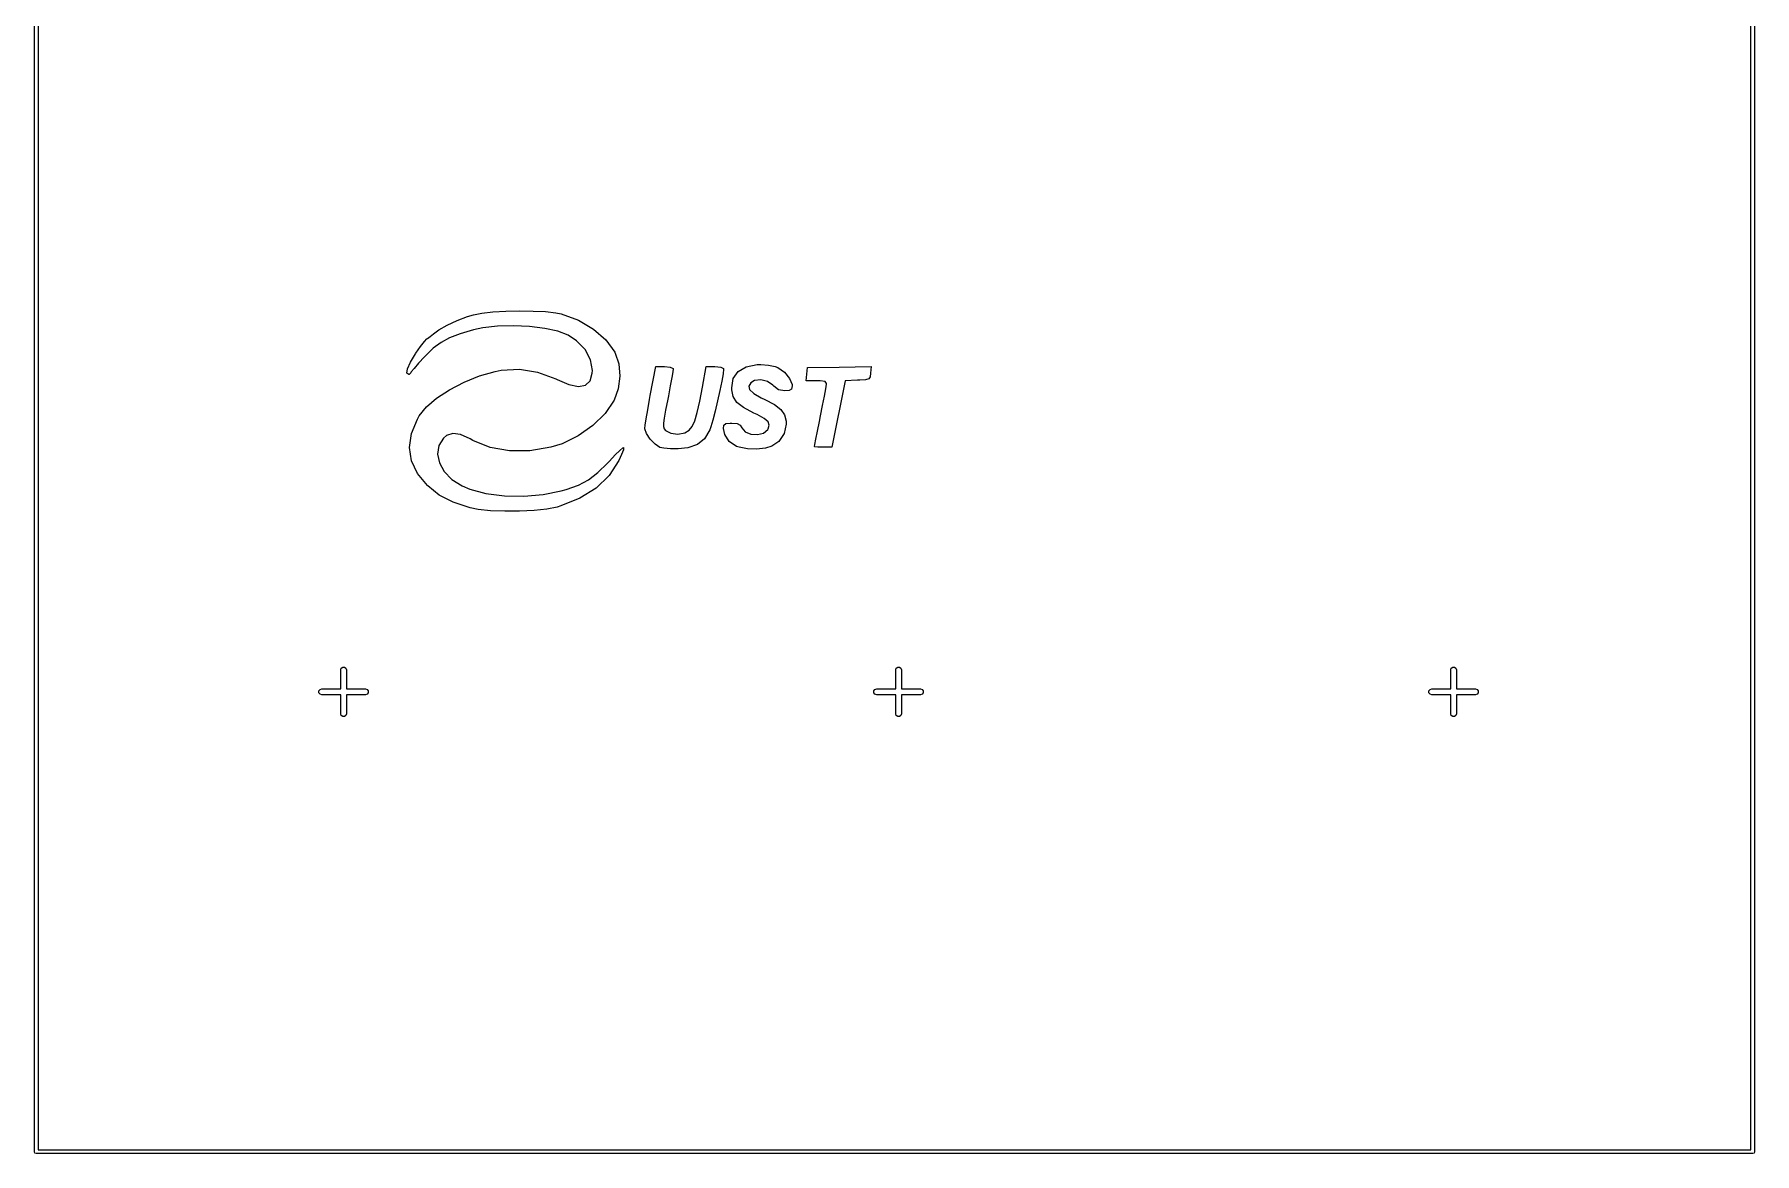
# Model space of a CAD drawing. Extents: x 0 to 3.94, y 0 to 3.07.
# Drawn here: x -0.003 to 2.353, y 0.003 to 1.535 of the extents above; entities that cross this region are included whole.
import ezdxf

# ---------------------------------------------------------------- set-up
doc = ezdxf.new("R2010")
doc.units = 0
doc.header["$MEASUREMENT"] = 0
doc.layers.add('BLACK', color=7, linetype='CONTINUOUS')

msp = doc.modelspace()

# ---------------------------------------------------------------- linework, layer by layer
at = {"layer": 'BLACK', "linetype": 'CONTINUOUS'}
for p, q in [((-0.0025, 0.0059), (-0.0025, 3.065)), ((0.0025, 3.0625), (0.0025, 0.0084)), ((2.3475, 0.0084), (2.3475, 3.0625)), ((2.3525, 3.065), (2.3525, 0.0059)), ((0.6099, 1.1538), (0.6252, 1.1555)), ((0.6252, 1.1555), (0.643, 1.1565)), ((0.643, 1.1565), (0.6619, 1.1569)), ((0.6619, 1.1569), (0.6805, 1.1567)), ((0.6805, 1.1567), (0.6974, 1.1559)), ((0.6974, 1.1559), (0.7113, 1.1544)), ((0.7113, 1.1544), (0.7186, 1.1528)), ((0.5437, 1.1254), (0.5512, 1.1311)), ((0.5512, 1.1311), (0.5625, 1.1374)), ((0.5625, 1.1374), (0.5761, 1.1437)), ((0.5761, 1.1437), (0.5904, 1.1491)), ((0.5985, 1.1309), (0.5802, 1.1257)), ((0.5904, 1.1491), (0.5985, 1.1516)), ((0.5985, 1.1516), (0.6099, 1.1538)), ((0.6113, 1.1336), (0.5985, 1.1309)), ((0.6317, 1.1359), (0.6113, 1.1336)), ((0.6535, 1.1364), (0.6317, 1.1359)), ((0.6754, 1.1355), (0.6535, 1.1364)), ((0.6961, 1.1329), (0.6754, 1.1355)), ((0.7142, 1.129), (0.6961, 1.1329)), ((0.7186, 1.1528), (0.7422, 1.1441)), ((0.7422, 1.1441), (0.7628, 1.132)), ((0.7628, 1.132), (0.7796, 1.1173)), ((0.5199, 1.0992), (0.5261, 1.1081)), ((0.5261, 1.1081), (0.5314, 1.115)), ((0.5314, 1.115), (0.5349, 1.1188)), ((0.5349, 1.1188), (0.5355, 1.1191)), ((0.5355, 1.1191), (0.5395, 1.1217)), ((0.5395, 1.1217), (0.5437, 1.1254)), ((0.5543, 1.1139), (0.5436, 1.1058)), ((0.566, 1.1203), (0.5543, 1.1139)), ((0.5802, 1.1257), (0.566, 1.1203)), ((0.7282, 1.1237), (0.7142, 1.129)), ((0.7398, 1.1161), (0.7282, 1.1237)), ((0.7514, 1.104), (0.7398, 1.1161)), ((0.7796, 1.1173), (0.7919, 1.1003)), ((0.5082, 1.0775), (0.5122, 1.0866)), ((0.5122, 1.0866), (0.5194, 1.0984)), ((0.5235, 1.0854), (0.5173, 1.0782)), ((0.5194, 1.0984), (0.5199, 1.0992)), ((0.5315, 1.094), (0.5235, 1.0854)), ((0.5326, 1.0951), (0.5315, 1.094)), ((0.5436, 1.1058), (0.5326, 1.0951)), ((0.7588, 1.0901), (0.7514, 1.104)), ((0.7615, 1.0754), (0.7588, 1.0901)), ((0.7919, 1.1003), (0.7926, 1.0991)), ((0.7926, 1.0991), (0.7976, 1.0844)), ((0.7976, 1.0844), (0.799, 1.0675)), ((0.9719, 1.0805), (0.9869, 1.0834)), ((0.9869, 1.0834), (0.9921, 1.0835)), ((0.9921, 1.0835), (1.0024, 1.0828)), ((0.5074, 1.0717), (0.5082, 1.0775)), ((0.5101, 1.0697), (0.5074, 1.0717)), ((0.5107, 1.0698), (0.5101, 1.0697)), ((0.5128, 1.072), (0.5107, 1.0698)), ((0.5135, 1.0734), (0.5128, 1.072)), ((0.5173, 1.0782), (0.5135, 1.0734)), ((0.5857, 1.0594), (0.6069, 1.0679)), ((0.6069, 1.0679), (0.6283, 1.0741)), ((0.6283, 1.0741), (0.6365, 1.0757)), ((0.6365, 1.0757), (0.6614, 1.0773)), ((0.6614, 1.0773), (0.6863, 1.0733)), ((0.6863, 1.0733), (0.7113, 1.0638)), ((0.7113, 1.0638), (0.7131, 1.0629)), ((0.7131, 1.0629), (0.7292, 1.0561)), ((0.752, 1.0554), (0.7584, 1.0614)), ((0.7584, 1.0614), (0.7613, 1.0715)), ((0.7613, 1.0715), (0.7615, 1.0754)), ((0.799, 1.0675), (0.7968, 1.0503)), ((0.8407, 1.0412), (0.8481, 1.0808)), ((0.8481, 1.0808), (0.86, 1.0808)), ((0.86, 1.0808), (0.8681, 1.0801)), ((0.8701, 1.0656), (0.868, 1.0542)), ((0.8681, 1.0801), (0.8718, 1.0781)), ((0.8715, 1.0737), (0.8701, 1.0656)), ((0.872, 1.0775), (0.8715, 1.0737)), ((0.8718, 1.0781), (0.872, 1.0775)), ((0.9121, 1.0525), (0.917, 1.0808)), ((0.917, 1.0808), (0.929, 1.0808)), ((0.929, 1.0808), (0.9374, 1.0801)), ((0.9386, 1.0606), (0.9359, 1.0478)), ((0.9374, 1.0801), (0.9409, 1.0779)), ((0.9404, 1.0708), (0.9386, 1.0606)), ((0.941, 1.077), (0.9404, 1.0708)), ((0.9409, 1.0779), (0.941, 1.077)), ((0.9521, 1.0515), (0.9543, 1.0645)), ((0.9543, 1.0645), (0.961, 1.0742)), ((0.961, 1.0742), (0.9719, 1.0805)), ((0.9832, 1.0615), (0.9782, 1.0583)), ((0.9921, 1.0627), (0.9832, 1.0615)), ((1.0013, 1.0605), (0.9921, 1.0627)), ((1.0085, 1.0551), (1.0013, 1.0605)), ((1.0024, 1.0828), (1.0117, 1.0809)), ((1.0117, 1.0809), (1.0155, 1.0795)), ((1.0155, 1.0795), (1.0245, 1.073)), ((1.0245, 1.073), (1.0314, 1.0646)), ((1.0314, 1.0646), (1.0348, 1.0561)), ((1.0539, 1.0614), (1.0557, 1.0794)), ((1.0679, 1.0614), (1.0539, 1.0614)), ((1.0557, 1.0794), (1.0994, 1.0801)), ((1.0733, 1.0613), (1.0679, 1.0614)), ((1.0799, 1.0601), (1.0733, 1.0613)), ((1.0819, 1.0577), (1.0799, 1.0601)), ((1.1075, 1.0612), (1.0894, 0.9703)), ((1.0994, 1.0801), (1.143, 1.0809)), ((1.1244, 1.062), (1.1075, 1.0612)), ((1.1275, 1.0622), (1.1244, 1.062)), ((1.1355, 1.0628), (1.1275, 1.0622)), ((1.1397, 1.0641), (1.1355, 1.0628)), ((1.1415, 1.0669), (1.1397, 1.0641)), ((1.1422, 1.0719), (1.1415, 1.0669)), ((1.143, 1.0809), (1.1422, 1.0719)), ((0.5341, 1.0254), (0.5482, 1.0375)), ((0.5482, 1.0375), (0.5658, 1.0491)), ((0.5658, 1.0491), (0.5857, 1.0594)), ((0.7292, 1.0561), (0.7422, 1.0536)), ((0.7422, 1.0536), (0.752, 1.0554)), ((0.7968, 1.0503), (0.7912, 1.0348)), ((0.8397, 1.0357), (0.8407, 1.0412)), ((0.8654, 1.0406), (0.8645, 1.036)), ((0.868, 1.0542), (0.8654, 1.0406)), ((0.9085, 1.0334), (0.9121, 1.0525)), ((0.9359, 1.0478), (0.9328, 1.0338)), ((0.9521, 1.0489), (0.9521, 1.0515)), ((0.9541, 1.0396), (0.9521, 1.0489)), ((0.9593, 1.0317), (0.9541, 1.0396)), ((0.9782, 1.0583), (0.9754, 1.0538)), ((0.9754, 1.0538), (0.9766, 1.0492)), ((0.9766, 1.0492), (0.9822, 1.0441)), ((0.9822, 1.0441), (0.9926, 1.0381)), ((0.9926, 1.0381), (0.9975, 1.0357)), ((1.0096, 1.0538), (1.0085, 1.0551)), ((1.016, 1.049), (1.0096, 1.0538)), ((1.0247, 1.0476), (1.016, 1.049)), ((1.031, 1.048), (1.0247, 1.0476)), ((1.0342, 1.0498), (1.031, 1.048)), ((1.0349, 1.0542), (1.0342, 1.0498)), ((1.0348, 1.0561), (1.0349, 1.0542)), ((1.0765, 1.0276), (1.079, 1.0404)), ((1.079, 1.0404), (1.0808, 1.0504)), ((1.0808, 1.0504), (1.0818, 1.0565)), ((1.0818, 1.0565), (1.0819, 1.0577)), ((0.5218, 1.0088), (0.5243, 1.0132)), ((0.5243, 1.0132), (0.5341, 1.0254)), ((0.7788, 1.0166), (0.7621, 1)), ((0.7912, 1.0348), (0.7788, 1.0166)), ((0.8351, 1.0094), (0.8372, 1.0216)), ((0.8372, 1.0216), (0.8397, 1.0357)), ((0.8615, 1.0209), (0.8597, 1.0102)), ((0.8645, 1.036), (0.8615, 1.0209)), ((0.9015, 1.0065), (0.905, 1.0178)), ((0.905, 1.0178), (0.9085, 1.0334)), ((0.9295, 1.0199), (0.9263, 1.0076)), ((0.9328, 1.0338), (0.9295, 1.0199)), ((0.9684, 1.0245), (0.9593, 1.0317)), ((0.9823, 1.0171), (0.9684, 1.0245)), ((0.9868, 1.015), (0.9823, 1.0171)), ((0.9966, 1.0096), (0.9868, 1.015)), ((0.9975, 1.0357), (1.0108, 1.0286)), ((1.0108, 1.0286), (1.0195, 1.022)), ((1.0195, 1.022), (1.0244, 1.0148)), ((1.0244, 1.0148), (1.0265, 1.0062)), ((1.0721, 1.0057), (1.0736, 1.0131)), ((1.0736, 1.0131), (1.0765, 1.0276)), ((0.5136, 0.989), (0.5218, 1.0088)), ((0.5702, 0.9892), (0.5617, 0.9863)), ((0.5808, 0.9876), (0.5702, 0.9892)), ((0.7621, 1), (0.7421, 0.9859)), ((0.8333, 0.9958), (0.8338, 1.0005)), ((0.8333, 0.9956), (0.8333, 0.9958)), ((0.8355, 0.9892), (0.8333, 0.9956)), ((0.8338, 1.0005), (0.8351, 1.0094)), ((0.8406, 0.9815), (0.8355, 0.9892)), ((0.8597, 1.0102), (0.8588, 1.0031)), ((0.8588, 1.0031), (0.8588, 0.9985)), ((0.8588, 0.9985), (0.8597, 0.9956)), ((0.8597, 0.9956), (0.8615, 0.9934)), ((0.8615, 0.9934), (0.8617, 0.9931)), ((0.8617, 0.9931), (0.8688, 0.9894)), ((0.8688, 0.9894), (0.8783, 0.9884)), ((0.8783, 0.9884), (0.8878, 0.9901)), ((0.8878, 0.9901), (0.8939, 0.9936)), ((0.8939, 0.9936), (0.8979, 0.9986)), ((0.8979, 0.9986), (0.9015, 1.0065)), ((0.9221, 0.994), (0.9148, 0.982)), ((0.9236, 0.9982), (0.9221, 0.994)), ((0.9263, 1.0076), (0.9236, 0.9982)), ((0.941, 0.9958), (0.9415, 1.0007)), ((0.9425, 0.9877), (0.941, 0.9958)), ((0.9415, 1.0007), (0.944, 1.0029)), ((0.944, 1.0029), (0.9502, 1.0034)), ((0.9502, 1.0034), (0.9521, 1.0034)), ((0.9521, 1.0034), (0.9598, 1.0028)), ((0.9598, 1.0028), (0.9639, 1.0004)), ((0.9639, 1.0004), (0.9658, 0.9968)), ((0.9658, 0.9968), (0.9706, 0.9912)), ((0.9706, 0.9912), (0.9784, 0.9881)), ((0.9874, 0.9876), (0.9958, 0.9898)), ((0.9958, 0.9898), (1.0016, 0.9948)), ((1.0019, 1.0049), (0.9966, 1.0096)), ((1.0016, 0.9948), (1.0019, 0.9953)), ((1.0035, 1.0004), (1.0019, 1.0049)), ((1.0019, 0.9953), (1.0035, 1.0004)), ((1.0267, 1.0018), (1.0241, 0.9889)), ((1.0265, 1.0062), (1.0267, 1.0018)), ((1.0673, 0.9815), (1.0694, 0.9923)), ((1.0694, 0.9923), (1.0721, 1.0057)), ((0.5109, 0.97), (0.5136, 0.989)), ((0.5136, 0.9518), (0.5109, 0.97)), ((0.5511, 0.9725), (0.5493, 0.9609)), ((0.5577, 0.9829), (0.5511, 0.9725)), ((0.5617, 0.9863), (0.5577, 0.9829)), ((0.594, 0.9816), (0.5808, 0.9876)), ((0.5975, 0.9797), (0.594, 0.9816)), ((0.6216, 0.9701), (0.5975, 0.9797)), ((0.6479, 0.9652), (0.6216, 0.9701)), ((0.7046, 0.9702), (0.6758, 0.9653)), ((0.7199, 0.9751), (0.7046, 0.9702)), ((0.7421, 0.9859), (0.7199, 0.9751)), ((0.7925, 0.9597), (0.7989, 0.966)), ((0.7989, 0.966), (0.8031, 0.9695)), ((0.8038, 0.9669), (0.8014, 0.9604)), ((0.8031, 0.9695), (0.8042, 0.9699)), ((0.8042, 0.9699), (0.8038, 0.9669)), ((0.8472, 0.9745), (0.8406, 0.9815)), ((0.8538, 0.97), (0.8472, 0.9745)), ((0.8592, 0.9689), (0.8538, 0.97)), ((0.8683, 0.9683), (0.8592, 0.9689)), ((0.8789, 0.9683), (0.8683, 0.9683)), ((0.8919, 0.9696), (0.8789, 0.9683)), ((0.9051, 0.974), (0.8919, 0.9696)), ((0.9148, 0.982), (0.9051, 0.974)), ((0.9486, 0.9783), (0.9425, 0.9877)), ((0.9586, 0.9715), (0.9486, 0.9783)), ((0.9624, 0.9702), (0.9586, 0.9715)), ((0.9736, 0.9682), (0.9624, 0.9702)), ((0.9863, 0.9678), (0.9736, 0.9682)), ((0.9784, 0.9881), (0.9874, 0.9876)), ((0.9983, 0.9689), (0.9863, 0.9678)), ((1.0072, 0.9716), (0.9983, 0.9689)), ((1.0166, 0.9782), (1.0072, 0.9716)), ((1.0241, 0.9889), (1.0166, 0.9782)), ((1.0653, 0.9712), (1.0658, 0.9741)), ((1.0658, 0.971), (1.0653, 0.9712)), ((1.0658, 0.9741), (1.0673, 0.9815)), ((1.0701, 0.9705), (1.0658, 0.971)), ((1.0774, 0.9703), (1.0701, 0.9705)), ((1.0894, 0.9703), (1.0774, 0.9703)), ((0.5219, 0.9344), (0.5136, 0.9518)), ((0.5493, 0.9609), (0.552, 0.9488)), ((0.552, 0.9488), (0.5587, 0.9371)), ((0.6758, 0.9653), (0.6479, 0.9652)), ((0.7688, 0.9356), (0.7821, 0.9487)), ((0.7821, 0.9487), (0.7846, 0.9514)), ((0.7975, 0.952), (0.7842, 0.9315)), ((0.7846, 0.9514), (0.7925, 0.9597)), ((0.8014, 0.9604), (0.7975, 0.952)), ((0.5355, 0.9178), (0.5219, 0.9344)), ((0.5587, 0.9371), (0.5692, 0.9263)), ((0.5692, 0.9263), (0.5829, 0.9173)), ((0.7256, 0.9125), (0.7423, 0.9186)), ((0.7423, 0.9186), (0.7561, 0.9259)), ((0.7561, 0.9259), (0.7688, 0.9356)), ((0.7842, 0.9315), (0.7665, 0.9143)), ((0.5361, 0.9173), (0.5355, 0.9178)), ((0.5517, 0.9049), (0.5361, 0.9173)), ((0.5707, 0.895), (0.5517, 0.9049)), ((0.594, 0.8872), (0.5707, 0.895)), ((0.5829, 0.9173), (0.5937, 0.9127)), ((0.5937, 0.9127), (0.6157, 0.907)), ((0.6157, 0.907), (0.6409, 0.904)), ((0.6409, 0.904), (0.6676, 0.9035)), ((0.6676, 0.9035), (0.694, 0.9057)), ((0.694, 0.9057), (0.7186, 0.9105)), ((0.7444, 0.9005), (0.718, 0.89)), ((0.7186, 0.9105), (0.7256, 0.9125)), ((0.7665, 0.9143), (0.7444, 0.9005)), ((0.6051, 0.885), (0.594, 0.8872)), ((0.6219, 0.8833), (0.6051, 0.885)), ((0.6414, 0.8826), (0.6219, 0.8833)), ((0.6618, 0.8827), (0.6414, 0.8826)), ((0.6816, 0.8838), (0.6618, 0.8827)), ((0.6992, 0.8857), (0.6816, 0.8838)), ((0.7131, 0.8885), (0.6992, 0.8857)), ((0.718, 0.89), (0.7131, 0.8885)), ((0.4168, 0.6654), (0.4176, 0.6677)), ((0.4168, 0.6394), (0.4168, 0.6654)), ((0.4176, 0.6677), (0.4196, 0.6692)), ((0.4196, 0.6692), (0.422, 0.6692)), ((0.422, 0.6692), (0.424, 0.6677)), ((0.424, 0.6677), (0.4247, 0.6654)), ((0.4247, 0.6654), (0.4247, 0.6394)), ((1.1767, 0.6654), (1.1774, 0.6677)), ((1.1767, 0.6394), (1.1767, 0.6654)), ((1.1774, 0.6677), (1.1794, 0.6692)), ((1.1794, 0.6692), (1.1818, 0.6692)), ((1.1818, 0.6692), (1.1838, 0.6677)), ((1.1838, 0.6677), (1.1846, 0.6654)), ((1.1846, 0.6654), (1.1846, 0.6394)), ((1.9365, 0.6654), (1.9373, 0.6677)), ((1.9365, 0.6394), (1.9365, 0.6654)), ((1.9373, 0.6677), (1.9392, 0.6692)), ((1.9392, 0.6692), (1.9417, 0.6692)), ((1.9417, 0.6692), (1.9437, 0.6677)), ((1.9437, 0.6677), (1.9444, 0.6654)), ((1.9444, 0.6654), (1.9444, 0.6394)), ((0.387, 0.6367), (0.3885, 0.6386)), ((0.387, 0.6342), (0.387, 0.6367)), ((0.3885, 0.6386), (0.3908, 0.6394)), ((0.3908, 0.6394), (0.4168, 0.6394)), ((0.4247, 0.6394), (0.4508, 0.6394)), ((0.4508, 0.6394), (0.4531, 0.6386)), ((0.4531, 0.6386), (0.4545, 0.6367)), ((0.4545, 0.6367), (0.4545, 0.6342)), ((1.1469, 0.6367), (1.1483, 0.6386)), ((1.1469, 0.6342), (1.1469, 0.6367)), ((1.1483, 0.6386), (1.1506, 0.6394)), ((1.1506, 0.6394), (1.1767, 0.6394)), ((1.1846, 0.6394), (1.2106, 0.6394)), ((1.2106, 0.6394), (1.2129, 0.6386)), ((1.2129, 0.6386), (1.2144, 0.6367)), ((1.2144, 0.6367), (1.2144, 0.6342)), ((1.9067, 0.6367), (1.9082, 0.6386)), ((1.9067, 0.6342), (1.9067, 0.6367)), ((1.9082, 0.6386), (1.9105, 0.6394)), ((1.9105, 0.6394), (1.9365, 0.6394)), ((1.9444, 0.6394), (1.9705, 0.6394)), ((1.9705, 0.6394), (1.9728, 0.6386)), ((1.9728, 0.6386), (1.9742, 0.6367)), ((1.9742, 0.6367), (1.9742, 0.6342)), ((0.3885, 0.6322), (0.387, 0.6342)), ((0.3908, 0.6315), (0.3885, 0.6322)), ((0.4168, 0.6315), (0.3908, 0.6315)), ((0.4168, 0.6054), (0.4168, 0.6315)), ((0.4508, 0.6315), (0.4247, 0.6315)), ((0.4247, 0.6315), (0.4247, 0.6054)), ((0.4531, 0.6322), (0.4508, 0.6315)), ((0.4545, 0.6342), (0.4531, 0.6322)), ((1.1483, 0.6322), (1.1469, 0.6342)), ((1.1506, 0.6315), (1.1483, 0.6322)), ((1.1767, 0.6315), (1.1506, 0.6315)), ((1.1767, 0.6054), (1.1767, 0.6315)), ((1.2106, 0.6315), (1.1846, 0.6315)), ((1.1846, 0.6315), (1.1846, 0.6054)), ((1.2129, 0.6322), (1.2106, 0.6315)), ((1.2144, 0.6342), (1.2129, 0.6322)), ((1.9082, 0.6322), (1.9067, 0.6342)), ((1.9105, 0.6315), (1.9082, 0.6322)), ((1.9365, 0.6315), (1.9105, 0.6315)), ((1.9365, 0.6054), (1.9365, 0.6315)), ((1.9705, 0.6315), (1.9444, 0.6315)), ((1.9444, 0.6315), (1.9444, 0.6054)), ((1.9728, 0.6322), (1.9705, 0.6315)), ((1.9742, 0.6342), (1.9728, 0.6322)), ((0.4176, 0.6031), (0.4168, 0.6054)), ((0.4196, 0.6017), (0.4176, 0.6031)), ((0.422, 0.6017), (0.4196, 0.6017)), ((0.424, 0.6031), (0.422, 0.6017)), ((0.4247, 0.6054), (0.424, 0.6031)), ((1.1774, 0.6031), (1.1767, 0.6054)), ((1.1794, 0.6017), (1.1774, 0.6031)), ((1.1818, 0.6017), (1.1794, 0.6017)), ((1.1838, 0.6031), (1.1818, 0.6017)), ((1.1846, 0.6054), (1.1838, 0.6031)), ((1.9373, 0.6031), (1.9365, 0.6054)), ((1.9392, 0.6017), (1.9373, 0.6031)), ((1.9417, 0.6017), (1.9392, 0.6017)), ((1.9437, 0.6031), (1.9417, 0.6017)), ((1.9444, 0.6054), (1.9437, 0.6031)), ((-0.0018, 0.0041), (-0.0025, 0.0059)), ((0, 0.0034), (-0.0018, 0.0041)), ((2.35, 0.0034), (0, 0.0034)), ((0.0025, 0.0084), (2.3475, 0.0084)), ((2.3518, 0.0041), (2.35, 0.0034)), ((2.3525, 0.0059), (2.3518, 0.0041))]:
    msp.add_line(p, q, dxfattribs=at)

doc.saveas('drawing.dxf')
